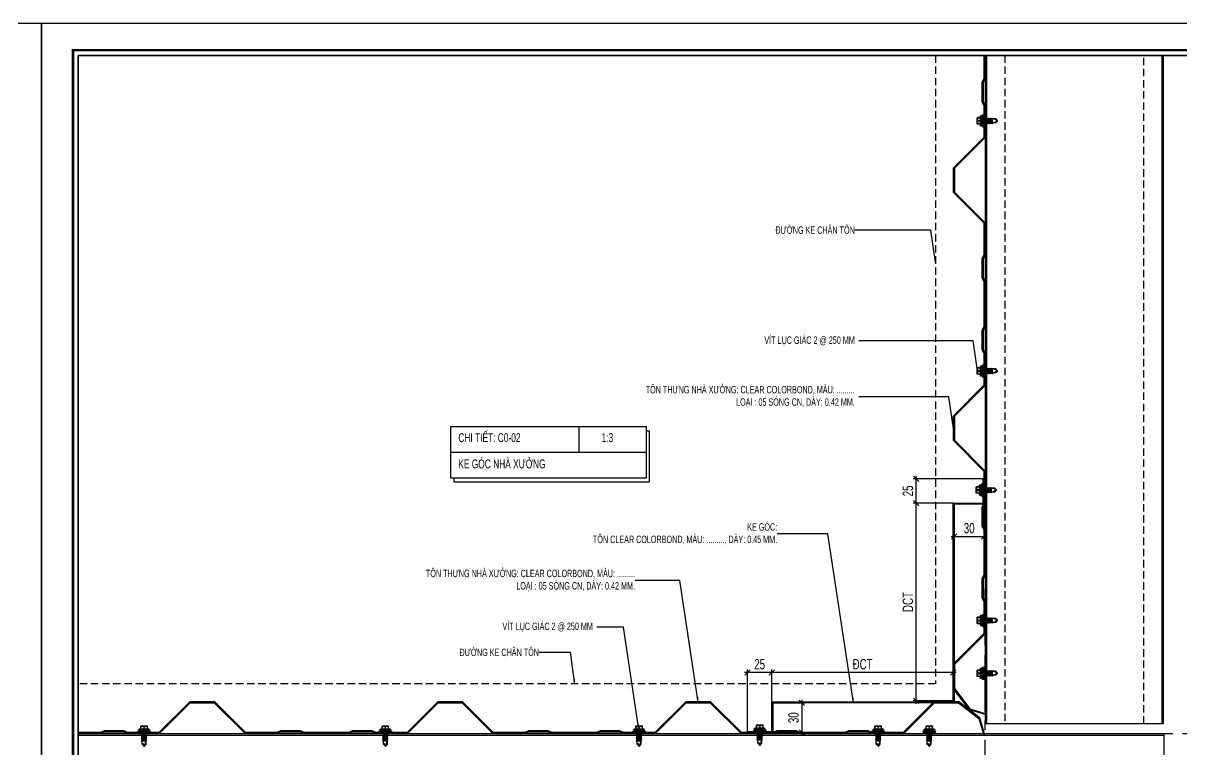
# Model space of a CAD drawing. Header units: inches. Extents: x 315041 to 662841, y -45540 to -35018.
# Drawn here: x 331979.3 to 332368.6, y -37992 to -37747.8 of the extents above; entities that cross this region are included whole.
import ezdxf

# ---------------------------------------------------------------- set-up
doc = ezdxf.new("R2010")
doc.units = ezdxf.units.IN
doc.header["$MEASUREMENT"] = 0
doc.linetypes.add('CENTER2', pattern=[28.575, 19.05, -3.175, 3.175, -3.175])
doc.linetypes.add('HIDDEN', pattern=[0.375, 0.25, -0.125])
for name, color, linetype in [('2', 2, 'Continuous'), ('3', 3, 'Continuous'), ('7', 7, 'Continuous'), ('BAO KHUNG', 31, 'Continuous'), ('flashing', 6, 'Continuous'), ('STRUCTURE', 1, 'Continuous')]:
    doc.layers.add(name, color=color, linetype=linetype)
doc.styles.add('ST1H', font='vnshxh.shx', dxfattribs={"width": 0.7})
doc.dimstyles.new('3', dxfattribs={"dimtxt": 3.5, "dimasz": 1.8, "dimexe": 1, "dimexo": 0, "dimgap": 1, "dimtad": 1, "dimdec": 0, "dimlfac": 3, "dimzin": 0, "dimdsep": 46, "dimtxsty": 'ST1H', "dimblk": 'OBLIQUE', "dimcen": 1, "dimdle": 1, "dimclrd": 8, "dimclre": 8, "dimclrt": 3, "dimadec": 0, "dimazin": 0, "dimtfac": 1, "dimtdec": 0, "dimtix": 1, "dimtofl": 0, "dimtmove": 1, "dimatfit": 3, "dimfxl": 0.18, "dimtolj": 1, "dimtzin": 0, "dimlwd": -1, "dimlwe": -1, "dimarcsym": 1})

# ---------------------------------------------------------------- blocks, each defined once
blk = doc.blocks.new('A$C75D82031')
at = {"layer": '2', "color": 157, "linetype": 'Continuous'}
blk.add_lwpolyline([(0, 420), (594, 420), (594, 0), (0, 0)], close=True, dxfattribs=at)
at = {"layer": '7', "color": 147, "linetype": 'Continuous'}
blk.add_lwpolyline([(12.33, 57.61), (581.67, 57.61), (581.67, 409.19), (12.33, 409.19)], close=True, dxfattribs=at)
at = {"layer": 'BAO KHUNG', "color": 167, "linetype": 'Continuous', "const_width": 0.871}
blk.add_lwpolyline([(10.59, 9.07), (583.41, 9.07), (583.41, 410.93), (10.59, 410.93)], close=True, dxfattribs=at)
blk = doc.blocks.new('Short_Self_drilling')
at = {"layer": 'STRUCTURE', "color": 1, "linetype": 'Continuous'}
for p, q in [((6.4, 1.7), (-6.4, 1.7)), ((5.1, 3.8), (-5.1, 3.8)), ((-2.6, 2.9), (-5.1, 2.9)), ((-3.4, 3.8), (-3.4, 6.8)), ((3, 7.2), (-3, 7.2)), ((2.6, 2.9), (-2.6, 2.9)), ((-2.1, 2.8), (-2.1, 2.9)), ((6.3, 0), (0, 0)), ((2.2, 2.8), (2.2, 2.9)), ((2.2, -0.5), (2.2, 0)), ((5.1, 2.9), (2.6, 2.9)), ((3.4, 3.8), (3.4, 6.8)), ((3, -1.2), (-2.7, -0.2)), ((3, -2.7), (-2.7, -1.8)), ((3, -4.2), (-2.7, -3.3)), ((3, -5.8), (-2.7, -4.8)), ((3, -7.3), (-2.7, -6.3)), ((-1.9, -8), (-2.7, -7.9)), ((-2.1, -1.4), (-2.1, -0.9)), ((-2.1, -2.9), (-2.1, -2.4)), ((-2.1, -4.4), (-2.1, -3.9)), ((-2.1, -6), (-2.1, -5.4)), ((-2.1, -7.5), (-2.1, -7)), ((-2.1, -12.3), (-2.1, -8.5)), ((3, -8.8), (-1.1, -8.1)), ((2.1, -12.3), (2.1, -9.1)), ((2.2, -2), (2.2, -1.5)), ((2.2, -3.6), (2.2, -3)), ((2.2, -5.1), (2.2, -4.6)), ((2.2, -6.6), (2.2, -6.1)), ((2.2, -8.1), (2.2, -7.6))]:
    blk.add_line(p, q, dxfattribs=at)
blk.add_lwpolyline([(6.4, 1.3), (6.4, 1.7), (2.1, 2.8), (-2.1, 2.8), (-6.4, 1.7), (-6.4, 1.3)], close=True, dxfattribs=at)
for points in [[(-6.4, 1.3, -0.088869), (-6.3, 0), (0, 0)], [(-0.1, 3.8), (-0.3, 6.2, 0.338878), (-3.1, 6.2), (-3.3, 3.8)], [(3.3, 3.8), (3.1, 6.2, 0.338878), (0.3, 6.2), (0.1, 3.8)], [(-0.1, -14), (-1, -12.2, -0.148657), (-1.4, -11.2), (-2, -7.7, -0.815006), (-1.2, -7.8, 0.150833), (-0.8, -8.7)], [(2.1, -12.3), (1.7, -11.7, 0.52242), (0.9, -11.7), (-0.2, -14.2)], [(2.1, -12.3), (0.2, -14.2, -0.333596), (-0.2, -14.2), (-2.1, -12.3)]]:
    blk.add_lwpolyline(points, format="xyb", dxfattribs=at)
for points in [[(3, -1.2), (2.2, -1.5), (-2.1, -0.8), (-2.7, -0.2), (-2.4, 0)], [(3, -2.7), (2.2, -3), (-2.1, -2.4), (-2.7, -1.8), (-2.1, -1.4), (2.2, -2), (3, -2.7)], [(3, -4.2), (2.2, -4.6), (-2.1, -3.9), (-2.7, -3.3), (-2.1, -2.9), (2.2, -3.6), (3, -4.2)], [(3, -5.8), (2.2, -6.1), (-2.1, -5.4), (-2.7, -4.8), (-2.1, -4.4), (2.2, -5.1), (3, -5.8)], [(3, -7.3), (2.2, -7.6), (-2.1, -7), (-2.7, -6.3), (-2.1, -6), (2.2, -6.6), (3, -7.3)], [(-1.8, -8.5), (-2.1, -8.5), (-2.7, -7.9), (-2.1, -7.5), (-1.8, -7.5)], [(-1.3, -7.6), (2.2, -8.1), (3, -8.8)], [(-1.2, 0), (2.2, -0.5), (3, -1.2)], [(3, -8.8), (2.2, -9.1), (-0.8, -8.7)]]:
    blk.add_lwpolyline(points, dxfattribs=at)
for centre, radius, start, end in [((-5, 3.3), 0.455, 109.7949, 250.2674), ((-3, 6.8), 0.429, 90.0311, 180.0311), ((3, 6.8), 0.429, 0.0311, 90.0311), ((5.1, 3.3), 0.435, 279.7276, 80.3347), ((10, 0.2), 3.74, 162.2963, 182.6103)]:
    blk.add_arc(centre, radius, start, end, dxfattribs=at)
blk = doc.blocks.new('_Oblique')
at = {"color": 0, "linetype": 'ByBlock', "lineweight": -2}
blk.add_line((-0.5, -0.5), (0.5, 0.5), dxfattribs=at)
blk = doc.blocks.new('*D686')
at = {"color": 8, "linetype": 'Continuous', "transparency": 16777216}
for p, q in [((332292.78, -37965.96), (332229.83, -37965.96)), ((332230.83, -37975.84), (332230.83, -37964.96)), ((332291.78, -37975.84), (332291.78, -37964.96))]:
    blk.add_line(p, q, dxfattribs=at)
at = {"layer": 'Defpoints', "color": 0, "transparency": 16777216}
for p in [(332230.83, -37965.96), (332230.83, -37975.84), (332291.78, -37975.84)]:
    blk.add_point(p, dxfattribs=at)
at = {"color": 8, "transparency": 16777216, "xscale": 1.8, "yscale": 1.8, "zscale": 1.8, "rotation": 180}
blk.add_blockref('_Oblique', (332230.83, -37965.96), dxfattribs=at)
at = {"color": 8, "transparency": 16777216, "xscale": 1.8, "yscale": 1.8, "zscale": 1.8}
blk.add_blockref('_Oblique', (332291.78, -37965.96), dxfattribs=at)
at = {"color": 3, "transparency": 16777216, "insert": (332261.3, -37963.21), "char_height": 3.5, "attachment_point": 5, "style": 'ST1H'}
blk.add_mtext('\\A1;®ct', dxfattribs=at)
blk = doc.blocks.new('*D687')
at = {"color": 8, "linetype": 'Continuous', "transparency": 16777216}
for p, q in [((332291.78, -37909.09), (332278.29, -37909.09)), ((332279.29, -37976.51), (332279.29, -37908.09)), ((332291.78, -37975.51), (332278.29, -37975.51))]:
    blk.add_line(p, q, dxfattribs=at)
at = {"layer": 'Defpoints', "color": 0, "transparency": 16777216}
for p in [(332279.29, -37909.09), (332291.78, -37909.09), (332291.78, -37975.51)]:
    blk.add_point(p, dxfattribs=at)
at = {"color": 8, "transparency": 16777216, "xscale": 1.8, "yscale": 1.8, "zscale": 1.8}
for p, rotation in [((332279.29, -37909.09), 90), ((332279.29, -37975.51), 270)]:
    blk.add_blockref('_Oblique', p, dxfattribs=dict(at, rotation=rotation))
at = {"color": 3, "transparency": 16777216, "insert": (332276.54, -37942.3), "char_height": 3.5, "attachment_point": 5, "rotation": 90, "style": 'ST1H'}
blk.add_mtext('\\A1;dct', dxfattribs=at)
blk = doc.blocks.new('*D694')
at = {"color": 8, "linetype": 'Continuous', "transparency": 16777216}
for p, q in [((332231.83, -37965.96), (332221.61, -37965.96)), ((332222.61, -37985.84), (332222.61, -37964.96)), ((332230.83, -37975.84), (332230.83, -37964.96))]:
    blk.add_line(p, q, dxfattribs=at)
at = {"layer": 'Defpoints', "color": 0, "transparency": 16777216}
for p in [(332222.61, -37965.96), (332230.83, -37975.84), (332222.61, -37985.84)]:
    blk.add_point(p, dxfattribs=at)
at = {"color": 8, "transparency": 16777216, "xscale": 1.8, "yscale": 1.8, "zscale": 1.8, "rotation": 180}
blk.add_blockref('_Oblique', (332222.61, -37965.96), dxfattribs=at)
at = {"color": 8, "transparency": 16777216, "xscale": 1.8, "yscale": 1.8, "zscale": 1.8}
blk.add_blockref('_Oblique', (332230.83, -37965.96), dxfattribs=at)
at = {"color": 3, "transparency": 16777216, "insert": (332226.72, -37963.21), "char_height": 3.5, "attachment_point": 5, "style": 'ST1H'}
blk.add_mtext('\\A1;25', dxfattribs=at)
blk = doc.blocks.new('*D695')
at = {"color": 8, "linetype": 'Continuous', "transparency": 16777216}
for p, q in [((332231.16, -37976.17), (332241.85, -37976.17)), ((332240.85, -37975.17), (332240.85, -37987.17)), ((332231.16, -37986.17), (332241.85, -37986.17))]:
    blk.add_line(p, q, dxfattribs=at)
at = {"layer": 'Defpoints', "color": 0, "transparency": 16777216}
for p in [(332231.16, -37976.17), (332231.16, -37986.17), (332240.85, -37986.17)]:
    blk.add_point(p, dxfattribs=at)
at = {"color": 8, "transparency": 16777216, "xscale": 1.8, "yscale": 1.8, "zscale": 1.8}
for p, rotation in [((332240.85, -37976.17), 90), ((332240.85, -37986.17), 270)]:
    blk.add_blockref('_Oblique', p, dxfattribs=dict(at, rotation=rotation))
at = {"color": 3, "transparency": 16777216, "insert": (332238.1, -37981.17), "char_height": 3.5, "attachment_point": 5, "rotation": 90, "style": 'ST1H'}
blk.add_mtext('\\A1;30', dxfattribs=at)
blk = doc.blocks.new('*D696')
at = {"color": 8, "linetype": 'Continuous', "transparency": 16777216}
for p, q in [((332279.29, -37910.09), (332279.29, -37899.87)), ((332301.78, -37900.87), (332278.29, -37900.87)), ((332291.78, -37909.09), (332278.29, -37909.09))]:
    blk.add_line(p, q, dxfattribs=at)
at = {"layer": 'Defpoints', "color": 0, "transparency": 16777216}
for p in [(332279.29, -37900.87), (332301.78, -37900.87), (332291.78, -37909.09)]:
    blk.add_point(p, dxfattribs=at)
at = {"color": 8, "transparency": 16777216, "xscale": 1.8, "yscale": 1.8, "zscale": 1.8}
for p, rotation in [((332279.29, -37900.87), 90), ((332279.29, -37909.09), 270)]:
    blk.add_blockref('_Oblique', p, dxfattribs=dict(at, rotation=rotation))
at = {"color": 3, "transparency": 16777216, "insert": (332276.54, -37904.98), "char_height": 3.5, "attachment_point": 5, "rotation": 90, "style": 'ST1H'}
blk.add_mtext('\\A1;25', dxfattribs=at)
blk = doc.blocks.new('*D697')
at = {"color": 8, "linetype": 'Continuous', "transparency": 16777216}
for p, q in [((332292.11, -37909.42), (332292.11, -37921.26)), ((332302.11, -37909.42), (332302.11, -37921.26)), ((332291.11, -37920.26), (332303.11, -37920.26))]:
    blk.add_line(p, q, dxfattribs=at)
at = {"layer": 'Defpoints', "color": 0, "transparency": 16777216}
for p in [(332292.11, -37909.42), (332302.11, -37909.42), (332302.11, -37920.26)]:
    blk.add_point(p, dxfattribs=at)
at = {"color": 8, "transparency": 16777216, "xscale": 1.8, "yscale": 1.8, "zscale": 1.8, "rotation": 180}
blk.add_blockref('_Oblique', (332292.11, -37920.26), dxfattribs=at)
at = {"color": 8, "transparency": 16777216, "xscale": 1.8, "yscale": 1.8, "zscale": 1.8}
blk.add_blockref('_Oblique', (332302.11, -37920.26), dxfattribs=at)
at = {"color": 3, "transparency": 16777216, "insert": (332297.11, -37917.51), "char_height": 3.5, "attachment_point": 5, "style": 'ST1H'}
blk.add_mtext('\\A1;30', dxfattribs=at)

msp = doc.modelspace()

# ---------------------------------------------------------------- linework, layer by layer
at = {"color": 9}
msp.add_line((332165.9485, -37883.387), (332165.9485, -37892.0116), dxfattribs=at)
at = {"color": 8, "linetype": 'CENTER2'}
for p, q in [((332302.4428, -38064.7749), (332302.4428, -37937.824)), ((332260.7907, -37986.5067), (332387.7416, -37986.5067))]:
    msp.add_line(p, q, dxfattribs=at)
at = {"color": 5, "linetype": 'HIDDEN', "ltscale": 10}
msp.add_lwpolyline([(332285.7761, -37758.6315), (332285.7761, -37969.84), (331997.7734, -37969.84)], dxfattribs=at)
at = {"color": 8}
msp.add_lwpolyline([(331997.7734, -37758.6315), (332567.1113, -37758.6315), (332567.1113, -38110.2113), (331997.7734, -38110.2113)], close=True, dxfattribs=at)
at = {"color": 3, "ltscale": 15}
for points in [[(332302.4428, -37758.6315), (332302.4428, -37766.5599), (332301.8437, -37767.7679), (332301.8437, -37774.2678), (332302.4428, -37775.4758), (332302.4428, -37786.2269), (332292.1257, -37796.534), (332292.1257, -37804.591), (332302.4428, -37814.8982), (332302.4428, -37825.7347), (332301.8437, -37826.9427), (332301.8437, -37833.4427), (332302.4428, -37834.6506), (332302.4428, -37849.8408), (332301.8437, -37851.0488), (332301.8437, -37857.5488), (332302.4428, -37858.7567), (332302.4428, -37869.5071), (332292.1257, -37879.8922), (332292.1257, -37887.9507), (332302.4428, -37898.3358), (332302.4428, -37909.1716), (332301.8437, -37910.3796), (332301.8437, -37916.8796), (332302.4428, -37918.0875), (332302.4428, -37933.2777), (332301.8437, -37934.4857), (332301.8437, -37940.9856), (332302.4428, -37942.1936), (332302.4428, -37952.9447), (332292.1257, -37963.2519), (332292.1257, -37971.3345), (332297.3422, -37978.1807), (332302.5063, -37979.7543), (332302.5063, -37980.0876), (332297.1771, -37978.514), (332291.7924, -37971.447), (332291.7924, -37963.1137), (332302.1095, -37952.8066), (332302.1095, -37942.2717), (332301.5104, -37941.0638), (332301.5104, -37934.4076), (332302.1095, -37933.1996), (332302.1095, -37918.1656), (332301.5104, -37916.9577), (332301.5104, -37910.3015), (332302.1095, -37909.0935), (332302.1095, -37898.4732), (332291.7924, -37888.0881), (332291.7924, -37879.7548), (332302.1095, -37869.3697), (332302.1095, -37858.8348), (332301.5104, -37857.6269), (332301.5104, -37850.9707), (332302.1095, -37849.7627), (332302.1095, -37834.7287), (332301.5104, -37833.5208), (332301.5104, -37826.8646), (332302.1095, -37825.6566), (332302.1095, -37815.0364), (332291.7924, -37804.7292), (332291.7924, -37796.3959), (332302.1095, -37786.0887), (332302.1095, -37775.5539), (332301.5104, -37774.3459), (332301.5104, -37767.6897), (332302.1095, -37766.4818), (332302.1095, -37758.6315)], [(331997.7734, -37986.5067), (332005.3685, -37986.5067), (332006.5764, -37985.9076), (332013.0764, -37985.9076), (332014.2844, -37986.5067), (332025.0347, -37986.5067), (332035.4199, -37976.1896), (332043.4783, -37976.1896), (332053.8634, -37986.5067), (332064.6138, -37986.5067), (332065.8218, -37985.9076), (332072.3218, -37985.9076), (332073.5297, -37986.5067), (332088.7199, -37986.5067), (332089.9279, -37985.9076), (332096.4278, -37985.9076), (332097.6358, -37986.5067), (332108.3869, -37986.5067), (332118.6941, -37976.1896), (332126.7511, -37976.1896), (332137.0582, -37986.5067), (332147.8948, -37986.5067), (332149.1027, -37985.9076), (332155.6027, -37985.9076), (332156.8107, -37986.5067), (332172.0009, -37986.5067), (332173.2088, -37985.9076), (332179.7088, -37985.9076), (332180.9168, -37986.5067), (332191.6672, -37986.5067), (332202.0523, -37976.1896), (332210.1107, -37976.1896), (332220.4958, -37986.5067), (332231.3317, -37986.5067), (332232.5396, -37985.9076), (332239.0396, -37985.9076), (332240.2476, -37986.5067), (332255.4378, -37986.5067), (332256.6457, -37985.9076), (332263.1457, -37985.9076), (332264.3536, -37986.5067), (332275.1048, -37986.5067), (332285.4119, -37976.1896), (332293.4946, -37976.1896), (332300.3407, -37981.406), (332301.9143, -37986.5701), (332302.2476, -37986.5701), (332300.6741, -37981.241), (332293.6071, -37975.8562), (332285.2737, -37975.8562), (332274.9666, -37986.1733), (332264.4318, -37986.1733), (332263.2238, -37985.5743), (332256.5676, -37985.5743), (332255.3596, -37986.1733), (332240.3257, -37986.1733), (332239.1177, -37985.5743), (332232.4615, -37985.5743), (332231.2536, -37986.1733), (332220.6333, -37986.1733), (332210.2482, -37975.8562), (332201.9148, -37975.8562), (332191.5297, -37986.1733), (332180.9949, -37986.1733), (332179.7869, -37985.5743), (332173.1307, -37985.5743), (332171.9228, -37986.1733), (332156.8888, -37986.1733), (332155.6808, -37985.5743), (332149.0246, -37985.5743), (332147.8167, -37986.1733), (332137.1964, -37986.1733), (332126.8893, -37975.8562), (332118.5559, -37975.8562), (332108.2488, -37986.1733), (332097.7139, -37986.1733), (332096.506, -37985.5743), (332089.8498, -37985.5743), (332088.6418, -37986.1733), (332073.6078, -37986.1733), (332072.3999, -37985.5743), (332065.7437, -37985.5743), (332064.5357, -37986.1733), (332054.0009, -37986.1733), (332043.6158, -37975.8562), (332035.2824, -37975.8562), (332024.8973, -37986.1733), (332014.3625, -37986.1733), (332013.1545, -37985.5743), (332006.4983, -37985.5743), (332005.2904, -37986.1733), (331997.7734, -37986.1733)]]:
    msp.add_lwpolyline(points, dxfattribs=at)
at = {"color": 94}
for points in [[(332302.4428, -37758.6315), (332302.4428, -37983.1733), (332362.4428, -37983.1733), (332362.4428, -37758.6315)], [(332302.9428, -37758.6315), (332302.9428, -37983.1733)], [(332361.9428, -37983.1733), (332361.9428, -37758.6315)], [(331997.7734, -37986.5067), (332362.49, -37986.5067), (332362.49, -38046.5067), (331997.7734, -38046.5067)], [(331997.7734, -37987.0067), (332362.49, -37987.0067)]]:
    msp.add_lwpolyline(points, dxfattribs=at)
at = {"color": 94, "linetype": 'HIDDEN', "ltscale": 10}
for points in [[(332309.1095, -37758.6315), (332309.1095, -37983.1733)], [(332355.7761, -37983.1733), (332355.7761, -37758.6315)]]:
    msp.add_lwpolyline(points, dxfattribs=at)
at = {"layer": 'flashing'}
msp.add_lwpolyline([(332291.7761, -37975.84), (332291.7761, -37909.0893), (332301.7761, -37909.0893), (332301.7761, -37900.8654), (332302.1095, -37900.8654), (332302.1095, -37909.4226), (332292.1095, -37909.4226), (332292.1095, -37976.1733), (332231.1648, -37976.1733), (332231.1648, -37986.1733), (332222.6076, -37986.1733), (332222.6076, -37985.84), (332230.8315, -37985.84), (332230.8315, -37975.84)], close=True, dxfattribs=at)

# ---------------------------------------------------------------- block references
at = {"color": 1}
for p in [(331391.4423, -38167.8214), (331985.4423, -38167.8214)]:
    msp.add_blockref('A$C75D82031', p, dxfattribs=at)
at = {"color": 1, "xscale": -0.320000000024784, "yscale": 0.3200000000069849, "zscale": 0.3200000000247839}
for p, rotation in [((332302.1095, -37780.6287), 90.0311275548046), ((332302.1095, -37864.66), 90.0311275548046), ((332301.7761, -37904.6909), 90.0311275548046), ((332302.1095, -37948.4953), 90.0311275548046), ((332302.1095, -37966.2535), 90.0311275548046), ((332019.9192, -37986.1733), 0.03112755480460194), ((332100.9613, -37986.1733), 0.03112755480460194), ((332186.2354, -37986.1733), 0.03112755480460194), ((332226.7661, -37985.84), 0.03112755480460194), ((332266.5429, -37986.1733), 0.03112755480460194), ((332283.7122, -37986.1733), 0.03112755480460194)]:
    msp.add_blockref('Short_Self_drilling', p, dxfattribs=dict(at, rotation=rotation))

# ---------------------------------------------------------------- dimensions: what is measured, and where the dimension line sits
at = {"color": 8}
for base, p1, p2, angle, picture, middle in [((332279.2926, -37900.8654), (332291.7761, -37909.0893), (332301.7761, -37900.8654), 270, '*D696', (332276.5426, -37904.9774)), ((332240.8538, -37986.1733), (332231.1648, -37976.1733), (332231.1648, -37986.1733), 90, '*D695', (332238.1038, -37981.1733))]:
    dim = msp.add_linear_dim(base=base, p1=p1, p2=p2, angle=angle, dimstyle='3', dxfattribs=at)
    dim.commit()
    dim.dimension.update_dxf_attribs({"geometry": picture, "text_midpoint": middle})
dim = msp.add_linear_dim(base=(332279.2926, -37909.0893), p1=(332291.7761, -37975.5109), p2=(332291.7761, -37909.0893), angle=270, text='dct', dimstyle='3', dxfattribs=at)
dim.commit()
dim.dimension.update_dxf_attribs({"geometry": '*D687', "text_midpoint": (332276.5426, -37942.3001)})
for base, p1, p2, picture, middle in [((332302.1095, -37920.2615), (332292.1095, -37909.4226), (332302.1095, -37909.4226), '*D697', (332297.1095, -37917.5115)), ((332222.6076, -37965.9563), (332230.8315, -37975.84), (332222.6076, -37985.84), '*D694', (332226.7196, -37963.2063))]:
    dim = msp.add_linear_dim(base=base, p1=p1, p2=p2, dimstyle='3', dxfattribs=at)
    dim.commit()
    dim.dimension.update_dxf_attribs({"geometry": picture, "text_midpoint": middle})
dim = msp.add_linear_dim(base=(332230.8315, -37965.9563), p1=(332291.7761, -37975.84), p2=(332230.8315, -37975.84), text='®ct', dimstyle='3', dxfattribs=at)
dim.commit()
dim.dimension.update_dxf_attribs({"geometry": '*D686', "text_midpoint": (332261.3038, -37963.2063)})

# ---------------------------------------------------------------- leaders
at = {"color": 9}
for points in [[(332299.9804, -37865.3207), (332298.4326, -37854.5933), (332258.6799, -37854.5933)], [(332291.8092, -37884.0382), (332290.2614, -37873.3109), (332258.6799, -37873.3109)], [(332186.1139, -37985.1449), (332180.9734, -37950.7486), (332170.6836, -37950.7486)]]:
    msp.add_leader(points, dimstyle='3', override={"dimgap": 1, "dimtad": 0}, dxfattribs=at)

# ---------------------------------------------------------------- next in the draw order: texts
at = {"layer": '3', "style": 'ST1H', "bg_fill": 2}
for s, insert, char_height, attachment_point in [('\\A1;§¦êNG KE CH¢N T¤N', (332258.6799, -37817.361), 2.5, 6), ('\\A1;VÝT LôC GI¸C 2 @ 250 MM ', (332258.6799, -37854.5933), 2.5, 6), ('\\A1;t«n TH¦NG nhµ x\xadëng: CLEAR COLORBOND, mµu: .........\\PLo¹i : 05 SãNG CN, dµy: 0.42 mm.', (332258.6799, -37873.3109), 2.5, 6), ('\\A1;CHI TIÕT: C0-02', (332125.4736, -37887.1014), 3, 4), ('\\A1;ke gãc: \\Pt«n CLEAR COLORBOND, mµu: ........., dµy: 0.45 mm.', (332232.6057, -37919.3978), 2.5, 6), ('\\A1;t«n TH¦NG nhµ x\xadëng: CLEAR COLORBOND, mµu: .........\\PLo¹i : 05 SãNG CN, dµy: 0.42 mm.', (332184.8383, -37935.0582), 2.5, 6), ('\\A1;VÝT LôC GI¸C 2 @ 250 MM ', (332170.6836, -37950.7486), 2.5, 6), ('\\A1;§¦êNG KE CH¢N T¤N', (332152.5617, -37959.2294), 2.5, 6)]:
    msp.add_mtext(s, dxfattribs=dict(at, insert=insert, char_height=char_height, attachment_point=attachment_point))

# ---------------------------------------------------------------- next in the draw order: linework, layer by layer
at = {"color": 9}
for points in [[(332123.004, -37883.387), (332188.5836, -37883.387), (332188.5836, -37900.6362), (332123.004, -37900.6362)], [(332123.004, -37883.387), (332188.5836, -37883.387), (332188.5836, -37892.0116), (332123.004, -37892.0116)]]:
    msp.add_lwpolyline(points, close=True, dxfattribs=at)
msp.add_lwpolyline([(332188.5836, -37884.8076), (332189.6063, -37884.8076), (332189.6063, -37902.0568), (332124.0266, -37902.0568), (332124.0266, -37900.6362)], dxfattribs=at)

# ---------------------------------------------------------------- next in the draw order: leaders
for points in [[(332285.793, -37828.0883), (332284.2452, -37817.361), (332258.6799, -37817.361)], [(332258.2711, -37976.1733), (332249.6515, -37919.3978), (332232.6057, -37919.3978)], [(332206.0558, -37975.9005), (332199.9028, -37935.0582), (332184.8383, -37935.0582)], [(332164.6684, -37969.9567), (332163.1206, -37959.2294), (332152.5617, -37959.2294)]]:
    msp.add_leader(points, dimstyle='3', override={"dimgap": 1, "dimtad": 0}, dxfattribs=at)

# ---------------------------------------------------------------- next in the draw order: texts
at = {"layer": '3', "char_height": 3, "attachment_point": 4, "style": 'ST1H', "bg_fill": 2}
for s, insert in [('\\A1;1:3', (332173.6077, -37887.1014)), ('\\A1;ke gãc NHµ X¦ëNG', (332125.4736, -37895.9311))]:
    msp.add_mtext(s, dxfattribs=dict(at, insert=insert))

doc.saveas('drawing.dxf')
